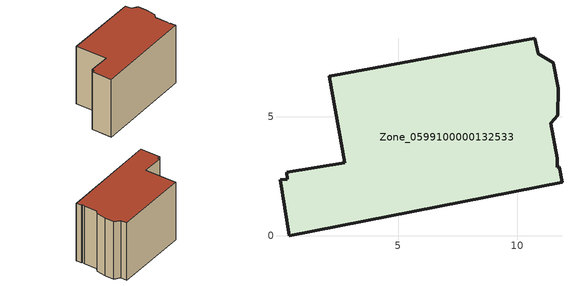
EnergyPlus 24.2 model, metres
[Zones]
Zone_0599100000132533
 floor ground (C_G): 0.33,2.67 2.76,3.07 2.12,6.7 10.72,8.29 10.87,7.63 11.51,7.27 11.71,6.2 11.7,5.05 11.4,4.72 11.68,3.25 11.67,2.88 11.74,2.9 11.87,2.26 0.44,0 0.04,2.35 0.36,2.38 z0
 wall outside (C_F): 11.71,6.2 11.51,7.27 10.87,7.63 10.72,8.29 2.12,6.7 2.76,3.07 0.33,2.67 0.36,2.38 0.04,2.35 0.44,0 11.87,2.26 11.74,2.9 11.67,2.88 11.68,3.25 11.4,4.72 11.7,5.05 11.71,6.2 z0:7.06
 roof outside (C_R): 2.76,3.07 0.33,2.67 0.36,2.38 0.04,2.35 0.44,0 11.87,2.26 11.74,2.9 11.67,2.88 11.68,3.25 11.4,4.72 11.7,5.05 11.71,6.2 11.51,7.27 10.87,7.63 10.72,8.29 2.12,6.7 z7.06
[BUILDING]
Pand.0599100000132533: North Axis=0; Terrain=City; Loads Convergence Tolerance Value=0.04; Temperature Convergence Tolerance Value=0.4; Solar Distribution=FullExterior; Maximum Number of Warmup Days=25; Minimum Number of Warmup Days=1
[Site:Location]
Rotterdam.The.Hague.AP_ZH_NLD Design_Conditions: Latitude=51.96; Longitude=4.45; Time Zone=1; Elevation=-4.5
[SITE:GROUNDTEMPERATURE:BUILDINGSURFACE]
18, 18, 18, 18, 18, 18, 18, 18, 18, 18, 18, 18
[MATERIAL] Thermal Absorptance=0.9; Solar Absorptance=0.7; Visible Absorptance=0.7
Name | Roughness | Thickness | Conductivity | Density | Specific Heat
G.TI.1946 | MediumSmooth | 0.15 | 1 | 540 | 1210
F.TI.1946 | Rough | 0.3 | 0.857143 | 1920 | 840
R.TI.1946 | MediumRough | 0.2 | 0.1 | 1500 | 1000
[CONSTRUCTION]
C_G: G.TI.1946
C_F: F.TI.1946
C_R: R.TI.1946
[ZONE]
Zone_0599100000132533: Type=1; Multiplier=1; Ceiling Height=Autocalculate; Volume=Autocalculate; Floor Area=autocalculate; Part of Total Floor Area=Yes
[ZONEINFILTRATION:DESIGNFLOWRATE]
Infil_Zone_0599100000132533: Zone or ZoneList or Space or SpaceList=Zone_0599100000132533; Schedule=AlwaysOn; Design Flow Rate Calculation Method=Flow/Area; Flow Rate per Floor Area=0.003; Constant Term Coefficient=1; Temperature Term Coefficient=0; Velocity Term Coefficient=0; Velocity Squared Term Coefficient=0
[HVACTEMPLATE:ZONE:IDEALLOADSAIRSYSTEM]
Zone_0599100000132533: Maximum Heating Supply Air Temperature=50; Minimum Cooling Supply Air Temperature=13; Maximum Heating Supply Air Humidity Ratio=0.0156; Minimum Cooling Supply Air Humidity Ratio=0.0077; Heating Limit=NoLimit; Cooling Limit=NoLimit; Dehumidification Control Type=ConstantSensibleHeatRatio; Cooling Sensible Heat Ratio=0.7; Dehumidification Setpoint=60; Humidification Control Type=None; Humidification Setpoint=30; Outdoor Air Method=None; Outdoor Air Flow Rate per Person=0.00944; Outdoor Air Flow Rate per Zone Floor Area=0; Outdoor Air Flow Rate per Zone=0; Demand Controlled Ventilation Type=None; Outdoor Air Economizer Type=NoEconomizer; Heat Recovery Type=None; Sensible Heat Recovery Effectiveness=0.7; Latent Heat Recovery Effectiveness=0.65
[ZONECONTROL:THERMOSTAT]
ThermostatControl_Zone_0599100000132533: Zone or ZoneList=Zone_0599100000132533; Control Type Schedule=DualSetpointControlType; Control 1=Thermostat_Zone_0599100000132533; Temperature Difference Between Cutout And Setpoint=0
[THERMOSTATSETPOINT:DUALSETPOINT]
Thermostat_Zone_0599100000132533: Heating Setpoint Temperature Schedule=HeatingSetpoint_Zone_0599100000132533; Cooling Setpoint Temperature Schedule=CoolingSetpoint_Zone_0599100000132533
[SCHEDULE:COMPACT]
HeatingSetpoint_Zone_0599100000132533: Through: 12/31, For: AllDays, Until: 24:00, 21
CoolingSetpoint_Zone_0599100000132533: Through: 12/31, For: AllDays, Until: 24:00, 24
DualSetpointControlType: Through: 12/31, For: AllDays, Until: 24:00, 4
AlwaysOn: Through: 12/31, For: AllDays, Until: 24:00, 1
